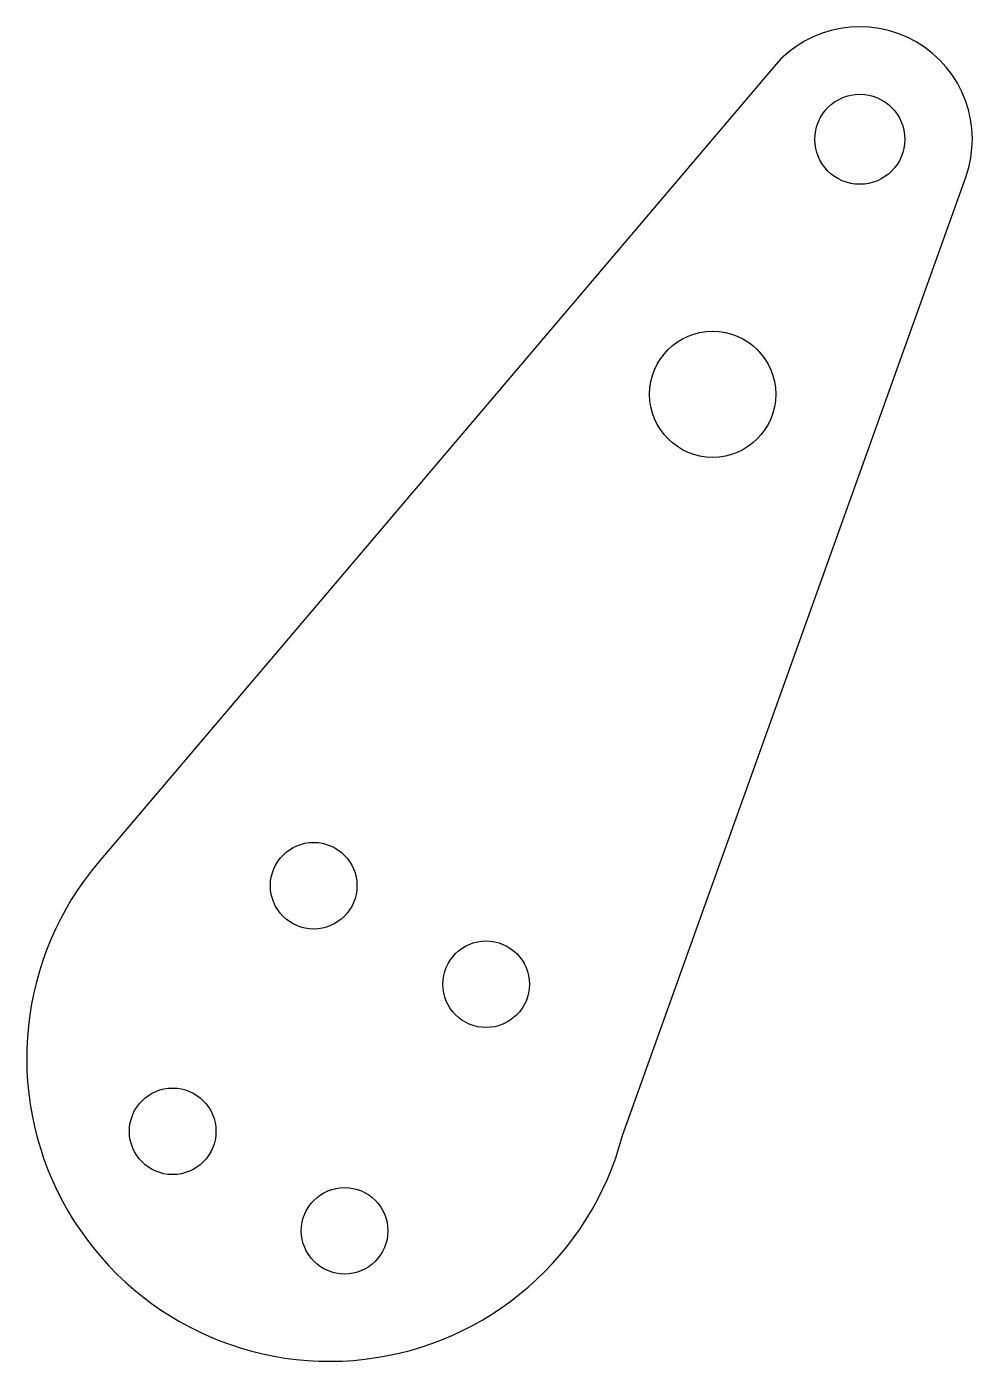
# Model space of a CAD drawing. Header units: inches. Extents: x -5.06 to -2.33, y 1.23 to 5.08.
import ezdxf

# ---------------------------------------------------------------- set-up
doc = ezdxf.new("R2010")
doc.units = ezdxf.units.IN
doc.layers.get('0').update_dxf_attribs({"linetype": 'CONTINUOUS'})

msp = doc.modelspace()

# ---------------------------------------------------------------- linework, layer by layer
msp.add_lwpolyline([(-2.9009, 4.9667), (-4.8516, 2.6701, 1.25217), (-3.3387, 1.8803), (-2.3473, 4.6466, 0.834448)], format="xyb", close=True)
for centre, radius in [((-2.6532, 4.7563), 0.13), ((-3.0782, 4.0202), 0.1821), ((-4.2307, 2.6015), 0.125), ((-3.7326, 2.3171), 0.125), ((-4.638, 1.8926), 0.125), ((-4.1414, 1.6055), 0.125)]:
    msp.add_circle(centre, radius)

doc.saveas('drawing.dxf')
